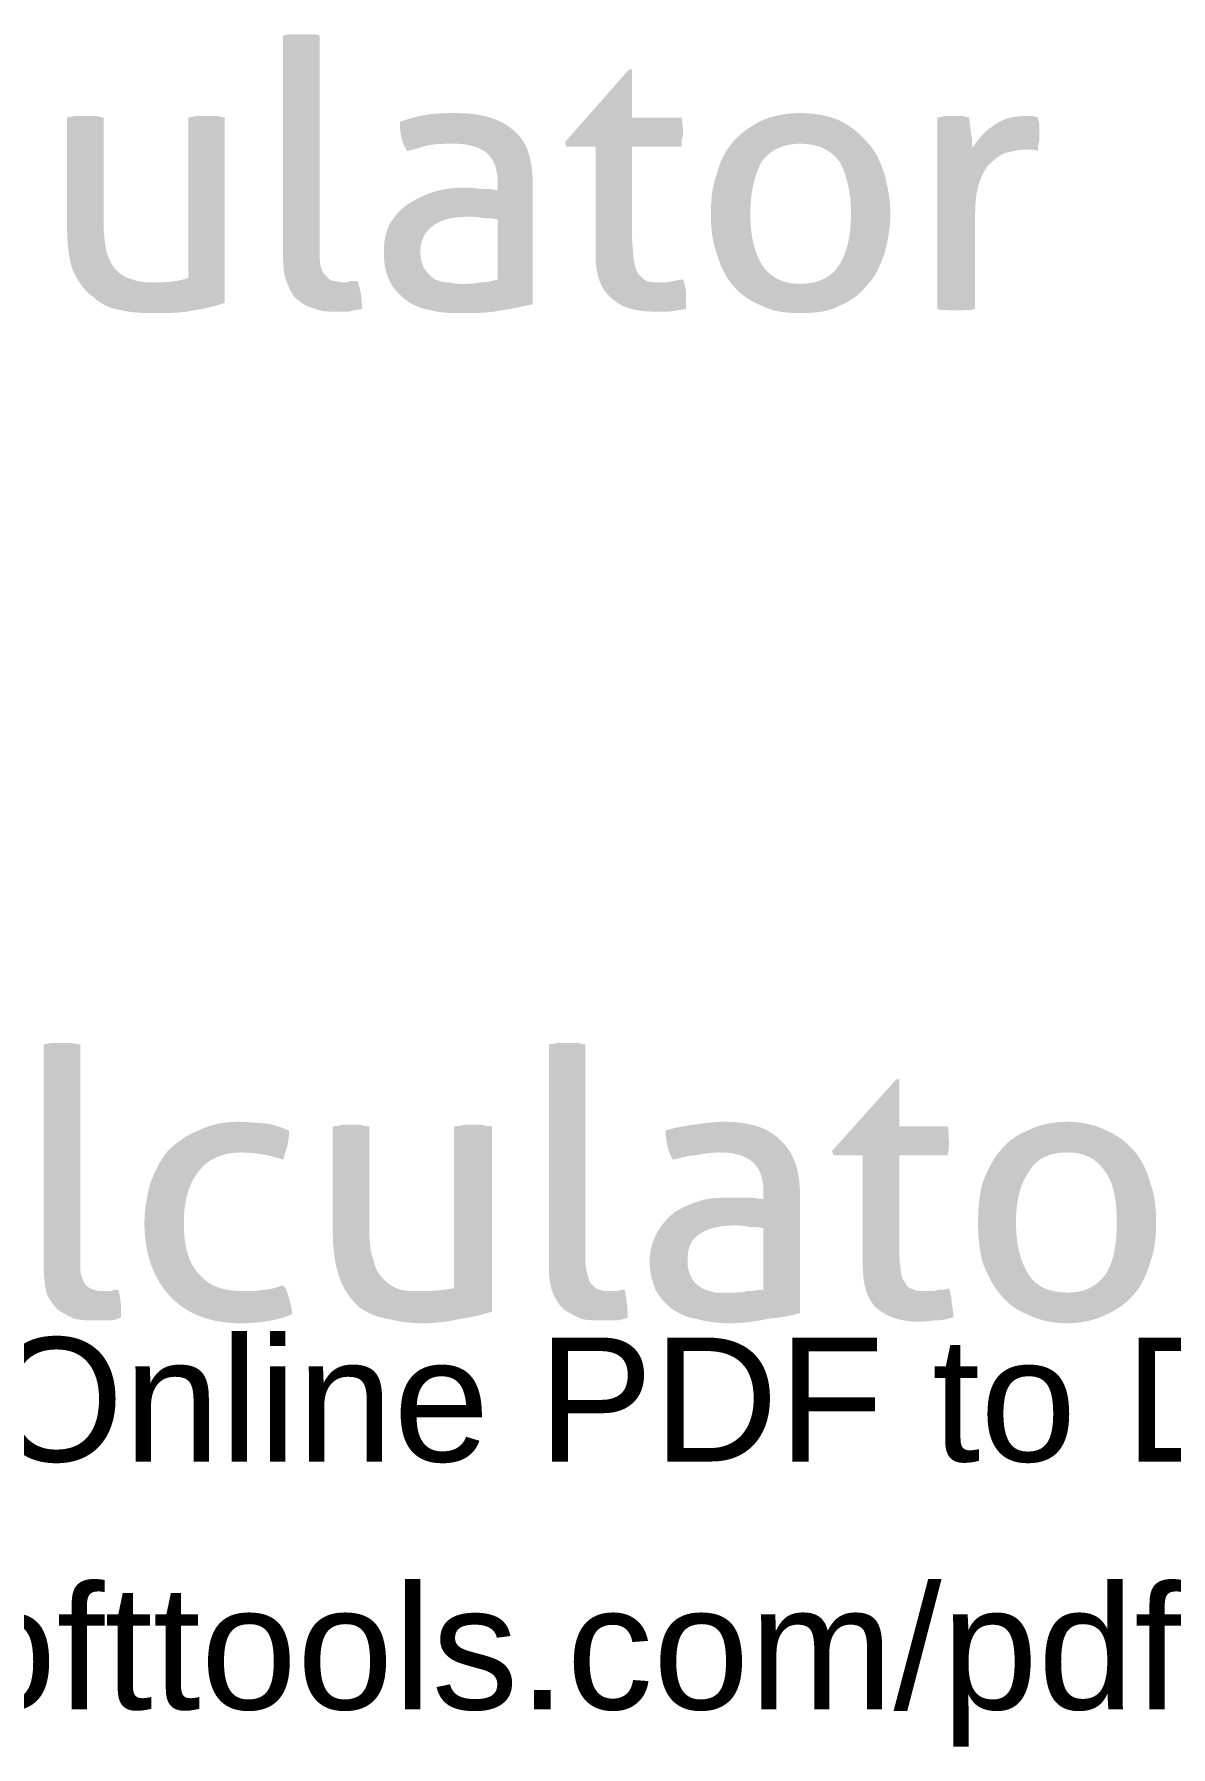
# Model space of a CAD drawing. Header units: millimetres. Extents: x 50 to 239, y 17 to 185.
# Drawn here: x 191.03 to 203.91, y 18.62 to 38.04 of the extents above; entities that cross this region are included whole.
import ezdxf

# ---------------------------------------------------------------- set-up
doc = ezdxf.new("R2010")
doc.units = ezdxf.units.MM
doc.header["$MEASUREMENT"] = 0
doc.layers.get('0').update_dxf_attribs({"linetype": 'CONTINUOUS'})
doc.layers.add('1228A00', color=7, linetype='CONTINUOUS')
doc.styles.add('1228A90', font='Arial.ttf')

# ---------------------------------------------------------------- blocks, each defined once
blk = doc.blocks.new('11F4460')
at = {"layer": '1228A00', "color": 0, "true_color": 0x000001, "style": '1228A90'}
for s, p in [('Created in Free Online PDF to DWG Converter by CADSoftTools', (0, 0)), ('http://www.cadsofttools.com/pdf-to-dwg-online/', (0, -2))]:
    blk.add_text(s, height=1, dxfattribs=at).set_placement(p)

msp = doc.modelspace()

# ---------------------------------------------------------------- hatches: boundary and pattern name
at = {"true_color": 0x000007}
h = msp.add_hatch(color=0, dxfattribs=at)
edge = h.paths.add_edge_path()
edge.add_spline(control_points=[(193.853, 38.019), (193.887, 38.036), (193.92, 38.036), (193.953, 38.036), (193.953, 38.036), (193.986, 38.036), (194.036, 38.036), (194.052, 38.036), (194.052, 38.036), (194.085, 38.036), (194.118, 38.036), (194.168, 38.036), (194.168, 38.036), (194.201, 38.036), (194.234, 38.036), (194.267, 38.019)], knot_values=[0, 0, 0, 0, 0.0625, 0.0625, 0.0625, 0.0625, 0.125, 0.125, 0.125, 0.125, 0.1875, 0.1875, 0.1875, 0.1875, 1, 1, 1, 1], degree=3, periodic=0)
edge.add_line((194.267, 38.019), (194.267, 35.57))
edge.add_spline(control_points=[(194.267, 35.57), (194.267, 35.504), (194.267, 35.438), (194.284, 35.388), (194.284, 35.388), (194.3, 35.338), (194.317, 35.305), (194.35, 35.289), (194.35, 35.289), (194.366, 35.256), (194.4, 35.239), (194.433, 35.239), (194.433, 35.239), (194.466, 35.239), (194.499, 35.223), (194.532, 35.223), (194.532, 35.223), (194.565, 35.223), (194.582, 35.223), (194.615, 35.239), (194.615, 35.239), (194.648, 35.239), (194.681, 35.239), (194.697, 35.239), (194.697, 35.239), (194.731, 35.14), (194.747, 35.041), (194.747, 34.925), (194.747, 34.925), (194.697, 34.908), (194.648, 34.908), (194.598, 34.892), (194.598, 34.892), (194.532, 34.892), (194.482, 34.892), (194.433, 34.892), (194.433, 34.892), (194.35, 34.892), (194.284, 34.892), (194.218, 34.925), (194.218, 34.925), (194.135, 34.941), (194.085, 34.974), (194.019, 35.024), (194.019, 35.024), (193.969, 35.057), (193.936, 35.123), (193.903, 35.206), (193.903, 35.206), (193.87, 35.272), (193.853, 35.372), (193.853, 35.487)], knot_values=[0, 0, 0, 0, 0.019231, 0.019231, 0.019231, 0.019231, 0.038462, 0.038462, 0.038462, 0.038462, 0.057692, 0.057692, 0.057692, 0.057692, 0.076923, 0.076923, 0.076923, 0.076923, 0.096154, 0.096154, 0.096154, 0.096154, 0.115385, 0.115385, 0.115385, 0.115385, 0.134615, 0.134615, 0.134615, 0.134615, 0.153846, 0.153846, 0.153846, 0.153846, 0.173077, 0.173077, 0.173077, 0.173077, 0.192308, 0.192308, 0.192308, 0.192308, 0.211538, 0.211538, 0.211538, 0.211538, 0.230769, 0.230769, 0.230769, 0.230769, 1, 1, 1, 1], degree=3, periodic=0)
edge.add_line((193.853, 35.487), (193.853, 38.019))
h = msp.add_hatch(color=0, dxfattribs=at)
edge = h.paths.add_edge_path()
edge.add_line((197.395, 36.762), (197.064, 36.762))
edge.add_line((197.064, 36.762), (197.047, 36.811))
edge.add_line((197.047, 36.811), (197.775, 37.639))
edge.add_line((197.775, 37.639), (197.808, 37.639))
edge.add_line((197.808, 37.639), (197.808, 37.092))
edge.add_line((197.808, 37.092), (198.371, 37.092))
edge.add_spline(control_points=[(198.371, 37.092), (198.371, 37.043), (198.387, 36.993), (198.387, 36.927), (198.387, 36.927), (198.387, 36.894), (198.387, 36.877), (198.371, 36.844), (198.371, 36.844), (198.371, 36.811), (198.371, 36.778), (198.371, 36.762)], knot_values=[0, 0, 0, 0, 0.083333, 0.083333, 0.083333, 0.083333, 0.166667, 0.166667, 0.166667, 0.166667, 1, 1, 1, 1], degree=3, periodic=0)
edge.add_line((198.371, 36.762), (197.808, 36.762))
edge.add_line((197.808, 36.762), (197.808, 35.769))
edge.add_spline(control_points=[(197.808, 35.769), (197.808, 35.653), (197.825, 35.554), (197.825, 35.487), (197.825, 35.487), (197.841, 35.405), (197.858, 35.355), (197.875, 35.322), (197.875, 35.322), (197.908, 35.289), (197.941, 35.256), (197.974, 35.239), (197.974, 35.239), (198.023, 35.223), (198.073, 35.223), (198.139, 35.223), (198.139, 35.223), (198.172, 35.223), (198.222, 35.223), (198.272, 35.239), (198.272, 35.239), (198.305, 35.239), (198.354, 35.256), (198.387, 35.256), (198.387, 35.256), (198.404, 35.206), (198.421, 35.14), (198.421, 35.09), (198.421, 35.09), (198.421, 35.024), (198.421, 34.974), (198.421, 34.925), (198.421, 34.925), (198.371, 34.908), (198.305, 34.908), (198.239, 34.892), (198.239, 34.892), (198.189, 34.892), (198.123, 34.892), (198.04, 34.892), (198.04, 34.892), (197.841, 34.892), (197.693, 34.941), (197.577, 35.041), (197.577, 35.041), (197.461, 35.14), (197.395, 35.289), (197.395, 35.52)], knot_values=[0, 0, 0, 0, 0.020833, 0.020833, 0.020833, 0.020833, 0.041667, 0.041667, 0.041667, 0.041667, 0.0625, 0.0625, 0.0625, 0.0625, 0.083333, 0.083333, 0.083333, 0.083333, 0.104167, 0.104167, 0.104167, 0.104167, 0.125, 0.125, 0.125, 0.125, 0.145833, 0.145833, 0.145833, 0.145833, 0.166667, 0.166667, 0.166667, 0.166667, 0.1875, 0.1875, 0.1875, 0.1875, 0.208333, 0.208333, 0.208333, 0.208333, 0.229167, 0.229167, 0.229167, 0.229167, 1, 1, 1, 1], degree=3, periodic=0)
edge.add_line((197.395, 35.52), (197.395, 36.762))
h = msp.add_hatch(color=0, dxfattribs=at)
edge = h.paths.add_edge_path()
edge.add_spline(control_points=[(191.404, 37.092), (191.421, 37.092), (191.471, 37.109), (191.504, 37.109), (191.504, 37.109), (191.537, 37.109), (191.57, 37.109), (191.603, 37.109), (191.603, 37.109), (191.636, 37.109), (191.669, 37.109), (191.719, 37.109), (191.719, 37.109), (191.752, 37.109), (191.785, 37.092), (191.818, 37.092)], knot_values=[0, 0, 0, 0, 0.0625, 0.0625, 0.0625, 0.0625, 0.125, 0.125, 0.125, 0.125, 0.1875, 0.1875, 0.1875, 0.1875, 1, 1, 1, 1], degree=3, periodic=0)
edge.add_line((191.818, 37.092), (191.818, 35.901))
edge.add_spline(control_points=[(191.818, 35.901), (191.818, 35.769), (191.835, 35.653), (191.851, 35.57), (191.851, 35.57), (191.884, 35.471), (191.917, 35.405), (191.967, 35.355), (191.967, 35.355), (192.017, 35.305), (192.083, 35.272), (192.149, 35.256), (192.149, 35.256), (192.232, 35.223), (192.315, 35.223), (192.414, 35.223), (192.414, 35.223), (192.563, 35.223), (192.679, 35.239), (192.778, 35.272)], knot_values=[0, 0, 0, 0, 0.05, 0.05, 0.05, 0.05, 0.1, 0.1, 0.1, 0.1, 0.15, 0.15, 0.15, 0.15, 0.2, 0.2, 0.2, 0.2, 1, 1, 1, 1], degree=3, periodic=0)
edge.add_line((192.778, 35.272), (192.778, 37.092))
edge.add_spline(control_points=[(192.778, 37.092), (192.811, 37.092), (192.844, 37.109), (192.877, 37.109), (192.877, 37.109), (192.927, 37.109), (192.96, 37.109), (192.993, 37.109), (192.993, 37.109), (193.01, 37.109), (193.059, 37.109), (193.092, 37.109), (193.092, 37.109), (193.125, 37.109), (193.158, 37.092), (193.192, 37.092)], knot_values=[0, 0, 0, 0, 0.0625, 0.0625, 0.0625, 0.0625, 0.125, 0.125, 0.125, 0.125, 0.1875, 0.1875, 0.1875, 0.1875, 1, 1, 1, 1], degree=3, periodic=0)
edge.add_line((193.192, 37.092), (193.192, 34.991))
edge.add_spline(control_points=[(193.192, 34.991), (193.092, 34.958), (192.976, 34.925), (192.844, 34.908), (192.844, 34.908), (192.712, 34.875), (192.563, 34.875), (192.414, 34.875), (192.414, 34.875), (192.281, 34.875), (192.149, 34.875), (192.017, 34.908), (192.017, 34.908), (191.901, 34.925), (191.785, 34.974), (191.702, 35.057), (191.702, 35.057), (191.603, 35.123), (191.537, 35.223), (191.471, 35.355), (191.471, 35.355), (191.421, 35.487), (191.404, 35.669), (191.404, 35.885)], knot_values=[0, 0, 0, 0, 0.041667, 0.041667, 0.041667, 0.041667, 0.083333, 0.083333, 0.083333, 0.083333, 0.125, 0.125, 0.125, 0.125, 0.166667, 0.166667, 0.166667, 0.166667, 0.208333, 0.208333, 0.208333, 0.208333, 1, 1, 1, 1], degree=3, periodic=0)
edge.add_line((191.404, 35.885), (191.404, 37.092))
h = msp.add_hatch(color=0, dxfattribs=at)
edge = h.paths.add_edge_path()
edge.add_spline(control_points=[(196.286, 35.934), (196.236, 35.951), (196.187, 35.951), (196.12, 35.951), (196.12, 35.951), (196.054, 35.967), (196.005, 35.967), (195.955, 35.967), (195.955, 35.967), (195.773, 35.967), (195.641, 35.934), (195.558, 35.868), (195.558, 35.868), (195.459, 35.802), (195.409, 35.703), (195.409, 35.57), (195.409, 35.57), (195.409, 35.487), (195.426, 35.421), (195.459, 35.372), (195.459, 35.372), (195.492, 35.322), (195.525, 35.289), (195.574, 35.256), (195.574, 35.256), (195.624, 35.239), (195.674, 35.223), (195.74, 35.223), (195.74, 35.223), (195.79, 35.206), (195.839, 35.206), (195.889, 35.206), (195.889, 35.206), (195.955, 35.206), (196.021, 35.206), (196.087, 35.223), (196.087, 35.223), (196.17, 35.223), (196.22, 35.239), (196.286, 35.256)], knot_values=[0, 0, 0, 0, 0.025, 0.025, 0.025, 0.025, 0.05, 0.05, 0.05, 0.05, 0.075, 0.075, 0.075, 0.075, 0.1, 0.1, 0.1, 0.1, 0.125, 0.125, 0.125, 0.125, 0.15, 0.15, 0.15, 0.15, 0.175, 0.175, 0.175, 0.175, 0.2, 0.2, 0.2, 0.2, 0.225, 0.225, 0.225, 0.225, 1, 1, 1, 1], degree=3, periodic=0)
edge = h.paths.add_edge_path()
edge.add_spline(control_points=[(196.286, 36.348), (196.286, 36.513), (196.236, 36.629), (196.154, 36.695), (196.154, 36.695), (196.071, 36.762), (195.938, 36.795), (195.79, 36.795), (195.79, 36.795), (195.69, 36.795), (195.591, 36.795), (195.508, 36.778), (195.508, 36.778), (195.426, 36.762), (195.343, 36.728), (195.26, 36.712), (195.26, 36.712), (195.194, 36.811), (195.177, 36.91), (195.177, 37.043), (195.177, 37.043), (195.277, 37.076), (195.376, 37.109), (195.492, 37.126), (195.492, 37.126), (195.608, 37.142), (195.723, 37.142), (195.823, 37.142), (195.823, 37.142), (196.104, 37.142), (196.319, 37.076), (196.468, 36.944), (196.468, 36.944), (196.617, 36.828), (196.683, 36.613), (196.683, 36.331)], knot_values=[0, 0, 0, 0, 0.027778, 0.027778, 0.027778, 0.027778, 0.055556, 0.055556, 0.055556, 0.055556, 0.083333, 0.083333, 0.083333, 0.083333, 0.111111, 0.111111, 0.111111, 0.111111, 0.138889, 0.138889, 0.138889, 0.138889, 0.166667, 0.166667, 0.166667, 0.166667, 0.194444, 0.194444, 0.194444, 0.194444, 0.222222, 0.222222, 0.222222, 0.222222, 1, 1, 1, 1], degree=3, periodic=0)
edge.add_line((196.683, 36.331), (196.683, 34.974))
edge.add_spline(control_points=[(196.683, 34.974), (196.584, 34.958), (196.468, 34.925), (196.336, 34.908), (196.336, 34.908), (196.187, 34.875), (196.038, 34.875), (195.889, 34.875), (195.889, 34.875), (195.756, 34.875), (195.641, 34.875), (195.525, 34.908), (195.525, 34.908), (195.409, 34.925), (195.31, 34.974), (195.243, 35.024), (195.243, 35.024), (195.161, 35.09), (195.095, 35.156), (195.061, 35.239), (195.061, 35.239), (195.012, 35.338), (194.995, 35.438), (194.995, 35.57), (194.995, 35.57), (194.995, 35.686), (195.012, 35.785), (195.061, 35.885), (195.061, 35.885), (195.111, 35.967), (195.177, 36.05), (195.277, 36.116), (195.277, 36.116), (195.359, 36.166), (195.459, 36.215), (195.558, 36.249), (195.558, 36.249), (195.674, 36.282), (195.79, 36.298), (195.905, 36.298), (195.905, 36.298), (196.005, 36.298), (196.071, 36.282), (196.137, 36.282), (196.137, 36.282), (196.187, 36.282), (196.236, 36.282), (196.286, 36.265)], knot_values=[0, 0, 0, 0, 0.020833, 0.020833, 0.020833, 0.020833, 0.041667, 0.041667, 0.041667, 0.041667, 0.0625, 0.0625, 0.0625, 0.0625, 0.083333, 0.083333, 0.083333, 0.083333, 0.104167, 0.104167, 0.104167, 0.104167, 0.125, 0.125, 0.125, 0.125, 0.145833, 0.145833, 0.145833, 0.145833, 0.166667, 0.166667, 0.166667, 0.166667, 0.1875, 0.1875, 0.1875, 0.1875, 0.208333, 0.208333, 0.208333, 0.208333, 0.229167, 0.229167, 0.229167, 0.229167, 1, 1, 1, 1], degree=3, periodic=0)
edge.add_line((196.286, 36.265), (196.286, 36.348))
h = msp.add_hatch(color=0, dxfattribs=at)
edge = h.paths.add_edge_path()
edge.add_spline(control_points=[(199.711, 34.875), (199.546, 34.875), (199.397, 34.892), (199.281, 34.958), (199.281, 34.958), (199.149, 35.008), (199.033, 35.09), (198.95, 35.19), (198.95, 35.19), (198.867, 35.289), (198.801, 35.421), (198.768, 35.554), (198.768, 35.554), (198.718, 35.686), (198.702, 35.835), (198.702, 36), (198.702, 36), (198.702, 36.166), (198.718, 36.315), (198.768, 36.447), (198.768, 36.447), (198.801, 36.596), (198.867, 36.712), (198.95, 36.811), (198.95, 36.811), (199.033, 36.91), (199.149, 36.993), (199.281, 37.059), (199.281, 37.059), (199.397, 37.109), (199.546, 37.142), (199.711, 37.142), (199.711, 37.142), (199.893, 37.142), (200.042, 37.109), (200.158, 37.059), (200.158, 37.059), (200.29, 36.993), (200.39, 36.91), (200.472, 36.811), (200.472, 36.811), (200.572, 36.712), (200.621, 36.596), (200.671, 36.447), (200.671, 36.447), (200.704, 36.315), (200.737, 36.166), (200.737, 36), (200.737, 36), (200.737, 35.835), (200.704, 35.686), (200.671, 35.554), (200.671, 35.554), (200.621, 35.421), (200.572, 35.289), (200.472, 35.19), (200.472, 35.19), (200.39, 35.09), (200.29, 35.008), (200.158, 34.958), (200.158, 34.958), (200.042, 34.892), (199.893, 34.875), (199.711, 34.875)], knot_values=[0, 0, 0, 0, 0.015625, 0.015625, 0.015625, 0.015625, 0.03125, 0.03125, 0.03125, 0.03125, 0.046875, 0.046875, 0.046875, 0.046875, 0.0625, 0.0625, 0.0625, 0.0625, 0.078125, 0.078125, 0.078125, 0.078125, 0.09375, 0.09375, 0.09375, 0.09375, 0.109375, 0.109375, 0.109375, 0.109375, 0.125, 0.125, 0.125, 0.125, 0.140625, 0.140625, 0.140625, 0.140625, 0.15625, 0.15625, 0.15625, 0.15625, 0.171875, 0.171875, 0.171875, 0.171875, 0.1875, 0.1875, 0.1875, 0.1875, 0.203125, 0.203125, 0.203125, 0.203125, 0.21875, 0.21875, 0.21875, 0.21875, 0.234375, 0.234375, 0.234375, 0.234375, 1, 1, 1, 1], degree=3, periodic=0)
edge = h.paths.add_edge_path()
edge.add_spline(control_points=[(199.711, 35.206), (199.91, 35.206), (200.059, 35.272), (200.158, 35.421), (200.158, 35.421), (200.241, 35.554), (200.29, 35.752), (200.29, 36), (200.29, 36), (200.29, 36.249), (200.241, 36.447), (200.158, 36.596), (200.158, 36.596), (200.059, 36.728), (199.91, 36.795), (199.711, 36.795), (199.711, 36.795), (199.529, 36.795), (199.38, 36.728), (199.281, 36.596), (199.281, 36.596), (199.198, 36.447), (199.149, 36.249), (199.149, 36), (199.149, 36), (199.149, 35.752), (199.198, 35.554), (199.281, 35.421), (199.281, 35.421), (199.38, 35.272), (199.529, 35.206), (199.711, 35.206)], knot_values=[0, 0, 0, 0, 0.03125, 0.03125, 0.03125, 0.03125, 0.0625, 0.0625, 0.0625, 0.0625, 0.09375, 0.09375, 0.09375, 0.09375, 0.125, 0.125, 0.125, 0.125, 0.15625, 0.15625, 0.15625, 0.15625, 0.1875, 0.1875, 0.1875, 0.1875, 0.21875, 0.21875, 0.21875, 0.21875, 1, 1, 1, 1], degree=3, periodic=0)
h = msp.add_hatch(color=0, dxfattribs=at)
edge = h.paths.add_edge_path()
edge.add_spline(control_points=[(201.267, 37.092), (201.3, 37.092), (201.333, 37.109), (201.366, 37.109), (201.366, 37.109), (201.383, 37.109), (201.416, 37.109), (201.449, 37.109), (201.449, 37.109), (201.482, 37.109), (201.515, 37.109), (201.548, 37.109), (201.548, 37.109), (201.581, 37.109), (201.598, 37.092), (201.631, 37.092), (201.631, 37.092), (201.631, 37.043), (201.647, 36.993), (201.647, 36.927), (201.647, 36.927), (201.664, 36.861), (201.664, 36.795), (201.664, 36.745), (201.664, 36.745), (201.73, 36.844), (201.796, 36.927), (201.896, 36.993), (201.896, 36.993), (201.995, 37.076), (202.127, 37.109), (202.276, 37.109), (202.276, 37.109), (202.293, 37.109), (202.326, 37.109), (202.342, 37.109), (202.342, 37.109), (202.375, 37.109), (202.392, 37.092), (202.409, 37.092), (202.409, 37.092), (202.409, 37.076), (202.425, 37.043), (202.425, 37.01), (202.425, 37.01), (202.425, 36.993), (202.425, 36.96), (202.425, 36.927), (202.425, 36.927), (202.425, 36.894), (202.425, 36.861), (202.425, 36.828), (202.425, 36.828), (202.409, 36.778), (202.409, 36.745), (202.409, 36.712), (202.409, 36.712), (202.375, 36.728), (202.359, 36.728), (202.326, 36.728), (202.326, 36.728), (202.309, 36.728), (202.293, 36.728), (202.276, 36.728), (202.276, 36.728), (202.193, 36.728), (202.127, 36.712), (202.061, 36.695), (202.061, 36.695), (201.995, 36.679), (201.929, 36.629), (201.879, 36.58), (201.879, 36.58), (201.813, 36.53), (201.78, 36.447), (201.747, 36.364), (201.747, 36.364), (201.714, 36.265), (201.697, 36.149), (201.697, 36)], knot_values=[0, 0, 0, 0, 0.0125, 0.0125, 0.0125, 0.0125, 0.025, 0.025, 0.025, 0.025, 0.0375, 0.0375, 0.0375, 0.0375, 0.05, 0.05, 0.05, 0.05, 0.0625, 0.0625, 0.0625, 0.0625, 0.075, 0.075, 0.075, 0.075, 0.0875, 0.0875, 0.0875, 0.0875, 0.1, 0.1, 0.1, 0.1, 0.1125, 0.1125, 0.1125, 0.1125, 0.125, 0.125, 0.125, 0.125, 0.1375, 0.1375, 0.1375, 0.1375, 0.15, 0.15, 0.15, 0.15, 0.1625, 0.1625, 0.1625, 0.1625, 0.175, 0.175, 0.175, 0.175, 0.1875, 0.1875, 0.1875, 0.1875, 0.2, 0.2, 0.2, 0.2, 0.2125, 0.2125, 0.2125, 0.2125, 0.225, 0.225, 0.225, 0.225, 0.2375, 0.2375, 0.2375, 0.2375, 1, 1, 1, 1], degree=3, periodic=0)
edge.add_line((201.697, 36), (201.697, 34.925))
edge.add_spline(control_points=[(201.697, 34.925), (201.664, 34.908), (201.631, 34.908), (201.581, 34.908), (201.581, 34.908), (201.548, 34.908), (201.515, 34.908), (201.482, 34.908), (201.482, 34.908), (201.449, 34.908), (201.416, 34.908), (201.383, 34.908), (201.383, 34.908), (201.349, 34.908), (201.3, 34.908), (201.267, 34.925)], knot_values=[0, 0, 0, 0, 0.0625, 0.0625, 0.0625, 0.0625, 0.125, 0.125, 0.125, 0.125, 0.1875, 0.1875, 0.1875, 0.1875, 1, 1, 1, 1], degree=3, periodic=0)
edge.add_line((201.267, 34.925), (201.267, 37.092))
h = msp.add_hatch(color=0, dxfattribs=at)
edge = h.paths.add_edge_path()
edge.add_spline(control_points=[(191.14, 26.585), (191.156, 26.585), (191.206, 26.601), (191.239, 26.601), (191.239, 26.601), (191.272, 26.601), (191.305, 26.601), (191.338, 26.601), (191.338, 26.601), (191.371, 26.601), (191.404, 26.601), (191.438, 26.601), (191.438, 26.601), (191.487, 26.601), (191.52, 26.585), (191.553, 26.585)], knot_values=[0, 0, 0, 0, 0.0625, 0.0625, 0.0625, 0.0625, 0.125, 0.125, 0.125, 0.125, 0.1875, 0.1875, 0.1875, 0.1875, 1, 1, 1, 1], degree=3, periodic=0)
edge.add_line((191.553, 26.585), (191.553, 24.136))
edge.add_spline(control_points=[(191.553, 24.136), (191.553, 24.053), (191.553, 24.003), (191.57, 23.954), (191.57, 23.954), (191.586, 23.904), (191.603, 23.871), (191.62, 23.855), (191.62, 23.855), (191.653, 23.821), (191.686, 23.805), (191.719, 23.805), (191.719, 23.805), (191.735, 23.788), (191.785, 23.788), (191.818, 23.788), (191.818, 23.788), (191.835, 23.788), (191.868, 23.788), (191.901, 23.788), (191.901, 23.788), (191.934, 23.805), (191.967, 23.805), (191.984, 23.805), (191.984, 23.805), (192.017, 23.706), (192.017, 23.606), (192.017, 23.49), (192.017, 23.49), (191.984, 23.474), (191.934, 23.457), (191.884, 23.457), (191.884, 23.457), (191.818, 23.457), (191.769, 23.457), (191.719, 23.457), (191.719, 23.457), (191.636, 23.457), (191.57, 23.457), (191.487, 23.474), (191.487, 23.474), (191.421, 23.507), (191.355, 23.54), (191.305, 23.573), (191.305, 23.573), (191.256, 23.623), (191.206, 23.689), (191.173, 23.755), (191.173, 23.755), (191.156, 23.838), (191.14, 23.937), (191.14, 24.053)], knot_values=[0, 0, 0, 0, 0.019231, 0.019231, 0.019231, 0.019231, 0.038462, 0.038462, 0.038462, 0.038462, 0.057692, 0.057692, 0.057692, 0.057692, 0.076923, 0.076923, 0.076923, 0.076923, 0.096154, 0.096154, 0.096154, 0.096154, 0.115385, 0.115385, 0.115385, 0.115385, 0.134615, 0.134615, 0.134615, 0.134615, 0.153846, 0.153846, 0.153846, 0.153846, 0.173077, 0.173077, 0.173077, 0.173077, 0.192308, 0.192308, 0.192308, 0.192308, 0.211538, 0.211538, 0.211538, 0.211538, 0.230769, 0.230769, 0.230769, 0.230769, 1, 1, 1, 1], degree=3, periodic=0)
edge.add_line((191.14, 24.053), (191.14, 26.585))
h = msp.add_hatch(color=0, dxfattribs=at)
edge = h.paths.add_edge_path()
edge.add_spline(control_points=[(196.865, 26.585), (196.898, 26.585), (196.931, 26.601), (196.981, 26.601), (196.981, 26.601), (197.014, 26.601), (197.047, 26.601), (197.08, 26.601), (197.08, 26.601), (197.113, 26.601), (197.146, 26.601), (197.18, 26.601), (197.18, 26.601), (197.213, 26.601), (197.246, 26.585), (197.279, 26.585)], knot_values=[0, 0, 0, 0, 0.0625, 0.0625, 0.0625, 0.0625, 0.125, 0.125, 0.125, 0.125, 0.1875, 0.1875, 0.1875, 0.1875, 1, 1, 1, 1], degree=3, periodic=0)
edge.add_line((197.279, 26.585), (197.279, 24.136))
edge.add_spline(control_points=[(197.279, 24.136), (197.279, 24.053), (197.295, 24.003), (197.312, 23.954), (197.312, 23.954), (197.312, 23.904), (197.345, 23.871), (197.362, 23.855), (197.362, 23.855), (197.395, 23.821), (197.411, 23.805), (197.444, 23.805), (197.444, 23.805), (197.477, 23.788), (197.51, 23.788), (197.544, 23.788), (197.544, 23.788), (197.577, 23.788), (197.61, 23.788), (197.643, 23.788), (197.643, 23.788), (197.676, 23.805), (197.693, 23.805), (197.726, 23.805), (197.726, 23.805), (197.742, 23.706), (197.759, 23.606), (197.759, 23.49), (197.759, 23.49), (197.726, 23.474), (197.676, 23.457), (197.61, 23.457), (197.61, 23.457), (197.56, 23.457), (197.51, 23.457), (197.461, 23.457), (197.461, 23.457), (197.378, 23.457), (197.295, 23.457), (197.229, 23.474), (197.229, 23.474), (197.163, 23.507), (197.097, 23.54), (197.047, 23.573), (197.047, 23.573), (196.981, 23.623), (196.948, 23.689), (196.915, 23.755), (196.915, 23.755), (196.882, 23.838), (196.865, 23.937), (196.865, 24.053)], knot_values=[0, 0, 0, 0, 0.019231, 0.019231, 0.019231, 0.019231, 0.038462, 0.038462, 0.038462, 0.038462, 0.057692, 0.057692, 0.057692, 0.057692, 0.076923, 0.076923, 0.076923, 0.076923, 0.096154, 0.096154, 0.096154, 0.096154, 0.115385, 0.115385, 0.115385, 0.115385, 0.134615, 0.134615, 0.134615, 0.134615, 0.153846, 0.153846, 0.153846, 0.153846, 0.173077, 0.173077, 0.173077, 0.173077, 0.192308, 0.192308, 0.192308, 0.192308, 0.211538, 0.211538, 0.211538, 0.211538, 0.230769, 0.230769, 0.230769, 0.230769, 1, 1, 1, 1], degree=3, periodic=0)
edge.add_line((196.865, 24.053), (196.865, 26.585))
h = msp.add_hatch(color=0, dxfattribs=at)
edge = h.paths.add_edge_path()
edge.add_line((200.423, 25.327), (200.092, 25.327))
edge.add_line((200.092, 25.327), (200.075, 25.377))
edge.add_line((200.075, 25.377), (200.803, 26.188))
edge.add_line((200.803, 26.188), (200.837, 26.188))
edge.add_line((200.837, 26.188), (200.837, 25.658))
edge.add_line((200.837, 25.658), (201.383, 25.658))
edge.add_spline(control_points=[(201.383, 25.658), (201.399, 25.609), (201.399, 25.559), (201.399, 25.493), (201.399, 25.493), (201.399, 25.46), (201.399, 25.427), (201.399, 25.41), (201.399, 25.41), (201.399, 25.377), (201.383, 25.344), (201.383, 25.327)], knot_values=[0, 0, 0, 0, 0.083333, 0.083333, 0.083333, 0.083333, 0.166667, 0.166667, 0.166667, 0.166667, 1, 1, 1, 1], degree=3, periodic=0)
edge.add_line((201.383, 25.327), (200.837, 25.327))
edge.add_line((200.837, 25.327), (200.837, 24.334))
edge.add_spline(control_points=[(200.837, 24.334), (200.837, 24.202), (200.837, 24.119), (200.853, 24.053), (200.853, 24.053), (200.853, 23.97), (200.87, 23.921), (200.903, 23.888), (200.903, 23.888), (200.919, 23.838), (200.952, 23.821), (201.002, 23.805), (201.002, 23.805), (201.035, 23.788), (201.085, 23.788), (201.151, 23.788), (201.151, 23.788), (201.201, 23.788), (201.25, 23.788), (201.283, 23.805), (201.283, 23.805), (201.333, 23.805), (201.366, 23.805), (201.399, 23.821), (201.399, 23.821), (201.416, 23.772), (201.432, 23.706), (201.432, 23.639), (201.432, 23.639), (201.449, 23.59), (201.449, 23.54), (201.449, 23.49), (201.449, 23.49), (201.383, 23.474), (201.333, 23.457), (201.267, 23.457), (201.267, 23.457), (201.201, 23.457), (201.134, 23.441), (201.068, 23.441), (201.068, 23.441), (200.87, 23.441), (200.704, 23.49), (200.588, 23.59), (200.588, 23.59), (200.472, 23.689), (200.423, 23.855), (200.423, 24.086)], knot_values=[0, 0, 0, 0, 0.020833, 0.020833, 0.020833, 0.020833, 0.041667, 0.041667, 0.041667, 0.041667, 0.0625, 0.0625, 0.0625, 0.0625, 0.083333, 0.083333, 0.083333, 0.083333, 0.104167, 0.104167, 0.104167, 0.104167, 0.125, 0.125, 0.125, 0.125, 0.145833, 0.145833, 0.145833, 0.145833, 0.166667, 0.166667, 0.166667, 0.166667, 0.1875, 0.1875, 0.1875, 0.1875, 0.208333, 0.208333, 0.208333, 0.208333, 0.229167, 0.229167, 0.229167, 0.229167, 1, 1, 1, 1], degree=3, periodic=0)
edge.add_line((200.423, 24.086), (200.423, 25.327))
h = msp.add_hatch(color=0, dxfattribs=at)
edge = h.paths.add_edge_path()
edge.add_spline(control_points=[(193.853, 23.855), (193.887, 23.821), (193.903, 23.772), (193.92, 23.706), (193.92, 23.706), (193.936, 23.656), (193.953, 23.59), (193.953, 23.524), (193.953, 23.524), (193.787, 23.457), (193.589, 23.424), (193.374, 23.424), (193.374, 23.424), (193.01, 23.424), (192.745, 23.54), (192.563, 23.739), (192.563, 23.739), (192.381, 23.937), (192.281, 24.219), (192.281, 24.566), (192.281, 24.566), (192.281, 24.732), (192.315, 24.88), (192.348, 25.013), (192.348, 25.013), (192.397, 25.145), (192.464, 25.278), (192.546, 25.377), (192.546, 25.377), (192.646, 25.476), (192.761, 25.559), (192.894, 25.609), (192.894, 25.609), (193.026, 25.675), (193.175, 25.708), (193.341, 25.708), (193.341, 25.708), (193.473, 25.708), (193.572, 25.691), (193.655, 25.691), (193.655, 25.691), (193.754, 25.675), (193.837, 25.642), (193.92, 25.609), (193.92, 25.609), (193.92, 25.575), (193.92, 25.509), (193.903, 25.443), (193.903, 25.443), (193.887, 25.393), (193.87, 25.327), (193.853, 25.278), (193.853, 25.278), (193.705, 25.327), (193.556, 25.36), (193.374, 25.36), (193.374, 25.36), (193.158, 25.36), (192.993, 25.278), (192.894, 25.145), (192.894, 25.145), (192.778, 24.996), (192.728, 24.798), (192.728, 24.566), (192.728, 24.566), (192.728, 24.301), (192.778, 24.103), (192.91, 23.97), (192.91, 23.97), (193.026, 23.838), (193.192, 23.788), (193.407, 23.788), (193.407, 23.788), (193.489, 23.788), (193.572, 23.788), (193.638, 23.805), (193.638, 23.805), (193.721, 23.805), (193.787, 23.838), (193.853, 23.855)], knot_values=[0, 0, 0, 0, 0.0125, 0.0125, 0.0125, 0.0125, 0.025, 0.025, 0.025, 0.025, 0.0375, 0.0375, 0.0375, 0.0375, 0.05, 0.05, 0.05, 0.05, 0.0625, 0.0625, 0.0625, 0.0625, 0.075, 0.075, 0.075, 0.075, 0.0875, 0.0875, 0.0875, 0.0875, 0.1, 0.1, 0.1, 0.1, 0.1125, 0.1125, 0.1125, 0.1125, 0.125, 0.125, 0.125, 0.125, 0.1375, 0.1375, 0.1375, 0.1375, 0.15, 0.15, 0.15, 0.15, 0.1625, 0.1625, 0.1625, 0.1625, 0.175, 0.175, 0.175, 0.175, 0.1875, 0.1875, 0.1875, 0.1875, 0.2, 0.2, 0.2, 0.2, 0.2125, 0.2125, 0.2125, 0.2125, 0.225, 0.225, 0.225, 0.225, 0.2375, 0.2375, 0.2375, 0.2375, 1, 1, 1, 1], degree=3, periodic=0)
h = msp.add_hatch(color=0, dxfattribs=at)
edge = h.paths.add_edge_path()
edge.add_spline(control_points=[(194.416, 25.658), (194.449, 25.658), (194.482, 25.658), (194.515, 25.675), (194.515, 25.675), (194.565, 25.675), (194.598, 25.675), (194.631, 25.675), (194.631, 25.675), (194.648, 25.675), (194.697, 25.675), (194.731, 25.675), (194.731, 25.675), (194.764, 25.658), (194.797, 25.658), (194.83, 25.658)], knot_values=[0, 0, 0, 0, 0.0625, 0.0625, 0.0625, 0.0625, 0.125, 0.125, 0.125, 0.125, 0.1875, 0.1875, 0.1875, 0.1875, 1, 1, 1, 1], degree=3, periodic=0)
edge.add_line((194.83, 25.658), (194.83, 24.467))
edge.add_spline(control_points=[(194.83, 24.467), (194.83, 24.334), (194.846, 24.219), (194.879, 24.136), (194.879, 24.136), (194.896, 24.037), (194.946, 23.97), (194.995, 23.921), (194.995, 23.921), (195.045, 23.871), (195.095, 23.838), (195.177, 23.805), (195.177, 23.805), (195.243, 23.788), (195.326, 23.788), (195.426, 23.788), (195.426, 23.788), (195.574, 23.788), (195.69, 23.805), (195.79, 23.821)], knot_values=[0, 0, 0, 0, 0.05, 0.05, 0.05, 0.05, 0.1, 0.1, 0.1, 0.1, 0.15, 0.15, 0.15, 0.15, 0.2, 0.2, 0.2, 0.2, 1, 1, 1, 1], degree=3, periodic=0)
edge.add_line((195.79, 23.821), (195.79, 25.658))
edge.add_spline(control_points=[(195.79, 25.658), (195.823, 25.658), (195.856, 25.658), (195.905, 25.675), (195.905, 25.675), (195.938, 25.675), (195.972, 25.675), (196.005, 25.675), (196.005, 25.675), (196.038, 25.675), (196.071, 25.675), (196.104, 25.675), (196.104, 25.675), (196.154, 25.658), (196.187, 25.658), (196.22, 25.658)], knot_values=[0, 0, 0, 0, 0.0625, 0.0625, 0.0625, 0.0625, 0.125, 0.125, 0.125, 0.125, 0.1875, 0.1875, 0.1875, 0.1875, 1, 1, 1, 1], degree=3, periodic=0)
edge.add_line((196.22, 25.658), (196.22, 23.557))
edge.add_spline(control_points=[(196.22, 23.557), (196.12, 23.524), (195.988, 23.49), (195.856, 23.474), (195.856, 23.474), (195.723, 23.441), (195.574, 23.424), (195.426, 23.424), (195.426, 23.424), (195.293, 23.424), (195.161, 23.441), (195.045, 23.474), (195.045, 23.474), (194.913, 23.49), (194.813, 23.54), (194.714, 23.606), (194.714, 23.606), (194.631, 23.689), (194.548, 23.788), (194.499, 23.921), (194.499, 23.921), (194.449, 24.053), (194.416, 24.235), (194.416, 24.45)], knot_values=[0, 0, 0, 0, 0.041667, 0.041667, 0.041667, 0.041667, 0.083333, 0.083333, 0.083333, 0.083333, 0.125, 0.125, 0.125, 0.125, 0.166667, 0.166667, 0.166667, 0.166667, 0.208333, 0.208333, 0.208333, 0.208333, 1, 1, 1, 1], degree=3, periodic=0)
edge.add_line((194.416, 24.45), (194.416, 25.658))
h = msp.add_hatch(color=0, dxfattribs=at)
edge = h.paths.add_edge_path()
edge.add_spline(control_points=[(199.298, 24.5), (199.248, 24.516), (199.198, 24.516), (199.132, 24.516), (199.132, 24.516), (199.066, 24.533), (199.016, 24.533), (198.967, 24.533), (198.967, 24.533), (198.801, 24.533), (198.669, 24.5), (198.57, 24.434), (198.57, 24.434), (198.47, 24.367), (198.437, 24.268), (198.437, 24.136), (198.437, 24.136), (198.437, 24.053), (198.454, 23.987), (198.487, 23.937), (198.487, 23.937), (198.503, 23.888), (198.553, 23.855), (198.603, 23.821), (198.603, 23.821), (198.636, 23.805), (198.685, 23.788), (198.752, 23.772), (198.752, 23.772), (198.801, 23.772), (198.867, 23.772), (198.917, 23.772), (198.917, 23.772), (198.983, 23.772), (199.049, 23.772), (199.116, 23.788), (199.116, 23.788), (199.182, 23.788), (199.248, 23.805), (199.298, 23.805)], knot_values=[0, 0, 0, 0, 0.025, 0.025, 0.025, 0.025, 0.05, 0.05, 0.05, 0.05, 0.075, 0.075, 0.075, 0.075, 0.1, 0.1, 0.1, 0.1, 0.125, 0.125, 0.125, 0.125, 0.15, 0.15, 0.15, 0.15, 0.175, 0.175, 0.175, 0.175, 0.2, 0.2, 0.2, 0.2, 0.225, 0.225, 0.225, 0.225, 1, 1, 1, 1], degree=3, periodic=0)
edge = h.paths.add_edge_path()
edge.add_spline(control_points=[(199.298, 24.914), (199.298, 25.079), (199.248, 25.195), (199.165, 25.261), (199.165, 25.261), (199.082, 25.327), (198.967, 25.36), (198.801, 25.36), (198.801, 25.36), (198.702, 25.36), (198.603, 25.344), (198.52, 25.327), (198.52, 25.327), (198.437, 25.327), (198.354, 25.294), (198.272, 25.278), (198.272, 25.278), (198.222, 25.36), (198.189, 25.476), (198.189, 25.609), (198.189, 25.609), (198.288, 25.642), (198.387, 25.658), (198.503, 25.675), (198.503, 25.675), (198.619, 25.691), (198.735, 25.708), (198.851, 25.708), (198.851, 25.708), (199.132, 25.708), (199.347, 25.642), (199.48, 25.509), (199.48, 25.509), (199.629, 25.377), (199.711, 25.178), (199.711, 24.897)], knot_values=[0, 0, 0, 0, 0.027778, 0.027778, 0.027778, 0.027778, 0.055556, 0.055556, 0.055556, 0.055556, 0.083333, 0.083333, 0.083333, 0.083333, 0.111111, 0.111111, 0.111111, 0.111111, 0.138889, 0.138889, 0.138889, 0.138889, 0.166667, 0.166667, 0.166667, 0.166667, 0.194444, 0.194444, 0.194444, 0.194444, 0.222222, 0.222222, 0.222222, 0.222222, 1, 1, 1, 1], degree=3, periodic=0)
edge.add_line((199.711, 24.897), (199.711, 23.54))
edge.add_spline(control_points=[(199.711, 23.54), (199.612, 23.507), (199.496, 23.49), (199.347, 23.474), (199.347, 23.474), (199.198, 23.441), (199.066, 23.424), (198.917, 23.424), (198.917, 23.424), (198.785, 23.424), (198.652, 23.441), (198.536, 23.474), (198.536, 23.474), (198.421, 23.49), (198.338, 23.54), (198.255, 23.59), (198.255, 23.59), (198.172, 23.656), (198.123, 23.722), (198.073, 23.805), (198.073, 23.805), (198.04, 23.888), (198.007, 24.003), (198.007, 24.119), (198.007, 24.119), (198.007, 24.252), (198.04, 24.351), (198.09, 24.45), (198.09, 24.45), (198.139, 24.533), (198.205, 24.616), (198.288, 24.682), (198.288, 24.682), (198.371, 24.732), (198.47, 24.781), (198.586, 24.814), (198.586, 24.814), (198.685, 24.847), (198.801, 24.847), (198.934, 24.847), (198.934, 24.847), (199.016, 24.847), (199.099, 24.847), (199.149, 24.847), (199.149, 24.847), (199.215, 24.847), (199.265, 24.831), (199.298, 24.831)], knot_values=[0, 0, 0, 0, 0.020833, 0.020833, 0.020833, 0.020833, 0.041667, 0.041667, 0.041667, 0.041667, 0.0625, 0.0625, 0.0625, 0.0625, 0.083333, 0.083333, 0.083333, 0.083333, 0.104167, 0.104167, 0.104167, 0.104167, 0.125, 0.125, 0.125, 0.125, 0.145833, 0.145833, 0.145833, 0.145833, 0.166667, 0.166667, 0.166667, 0.166667, 0.1875, 0.1875, 0.1875, 0.1875, 0.208333, 0.208333, 0.208333, 0.208333, 0.229167, 0.229167, 0.229167, 0.229167, 1, 1, 1, 1], degree=3, periodic=0)
edge.add_line((199.298, 24.831), (199.298, 24.914))
h = msp.add_hatch(color=0, dxfattribs=at)
edge = h.paths.add_edge_path()
edge.add_spline(control_points=[(202.739, 23.424), (202.574, 23.424), (202.425, 23.457), (202.293, 23.524), (202.293, 23.524), (202.16, 23.573), (202.061, 23.656), (201.978, 23.755), (201.978, 23.755), (201.896, 23.855), (201.829, 23.987), (201.78, 24.119), (201.78, 24.119), (201.747, 24.252), (201.73, 24.401), (201.73, 24.566), (201.73, 24.566), (201.73, 24.732), (201.747, 24.88), (201.78, 25.013), (201.78, 25.013), (201.829, 25.145), (201.896, 25.278), (201.978, 25.377), (201.978, 25.377), (202.061, 25.476), (202.16, 25.559), (202.293, 25.609), (202.293, 25.609), (202.425, 25.675), (202.574, 25.708), (202.739, 25.708), (202.739, 25.708), (202.905, 25.708), (203.054, 25.675), (203.186, 25.609), (203.186, 25.609), (203.302, 25.559), (203.418, 25.476), (203.501, 25.377), (203.501, 25.377), (203.583, 25.278), (203.65, 25.145), (203.683, 25.013), (203.683, 25.013), (203.732, 24.88), (203.749, 24.732), (203.749, 24.566), (203.749, 24.566), (203.749, 24.401), (203.732, 24.252), (203.683, 24.119), (203.683, 24.119), (203.65, 23.987), (203.583, 23.855), (203.501, 23.755), (203.501, 23.755), (203.418, 23.656), (203.302, 23.573), (203.186, 23.524), (203.186, 23.524), (203.054, 23.457), (202.905, 23.424), (202.739, 23.424)], knot_values=[0, 0, 0, 0, 0.015625, 0.015625, 0.015625, 0.015625, 0.03125, 0.03125, 0.03125, 0.03125, 0.046875, 0.046875, 0.046875, 0.046875, 0.0625, 0.0625, 0.0625, 0.0625, 0.078125, 0.078125, 0.078125, 0.078125, 0.09375, 0.09375, 0.09375, 0.09375, 0.109375, 0.109375, 0.109375, 0.109375, 0.125, 0.125, 0.125, 0.125, 0.140625, 0.140625, 0.140625, 0.140625, 0.15625, 0.15625, 0.15625, 0.15625, 0.171875, 0.171875, 0.171875, 0.171875, 0.1875, 0.1875, 0.1875, 0.1875, 0.203125, 0.203125, 0.203125, 0.203125, 0.21875, 0.21875, 0.21875, 0.21875, 0.234375, 0.234375, 0.234375, 0.234375, 1, 1, 1, 1], degree=3, periodic=0)
edge = h.paths.add_edge_path()
edge.add_spline(control_points=[(202.739, 23.772), (202.938, 23.772), (203.07, 23.838), (203.17, 23.97), (203.17, 23.97), (203.269, 24.119), (203.302, 24.318), (203.302, 24.566), (203.302, 24.566), (203.302, 24.814), (203.269, 25.013), (203.17, 25.145), (203.17, 25.145), (203.07, 25.294), (202.938, 25.36), (202.739, 25.36), (202.739, 25.36), (202.541, 25.36), (202.392, 25.294), (202.309, 25.145), (202.309, 25.145), (202.21, 25.013), (202.16, 24.814), (202.16, 24.566), (202.16, 24.566), (202.16, 24.318), (202.21, 24.119), (202.309, 23.97), (202.309, 23.97), (202.392, 23.838), (202.541, 23.772), (202.739, 23.772)], knot_values=[0, 0, 0, 0, 0.03125, 0.03125, 0.03125, 0.03125, 0.0625, 0.0625, 0.0625, 0.0625, 0.09375, 0.09375, 0.09375, 0.09375, 0.125, 0.125, 0.125, 0.125, 0.15625, 0.15625, 0.15625, 0.15625, 0.1875, 0.1875, 0.1875, 0.1875, 0.21875, 0.21875, 0.21875, 0.21875, 1, 1, 1, 1], degree=3, periodic=0)

# ---------------------------------------------------------------- block references
at = {"layer": '1228A00', "color": 0, "true_color": 0x000000, "xscale": 1.404935531906236, "yscale": 1.404935531906236, "zscale": 1.404935531906236}
msp.add_blockref('11F4460', (176.341, 21.857), dxfattribs=at)

doc.saveas('drawing.dxf')
